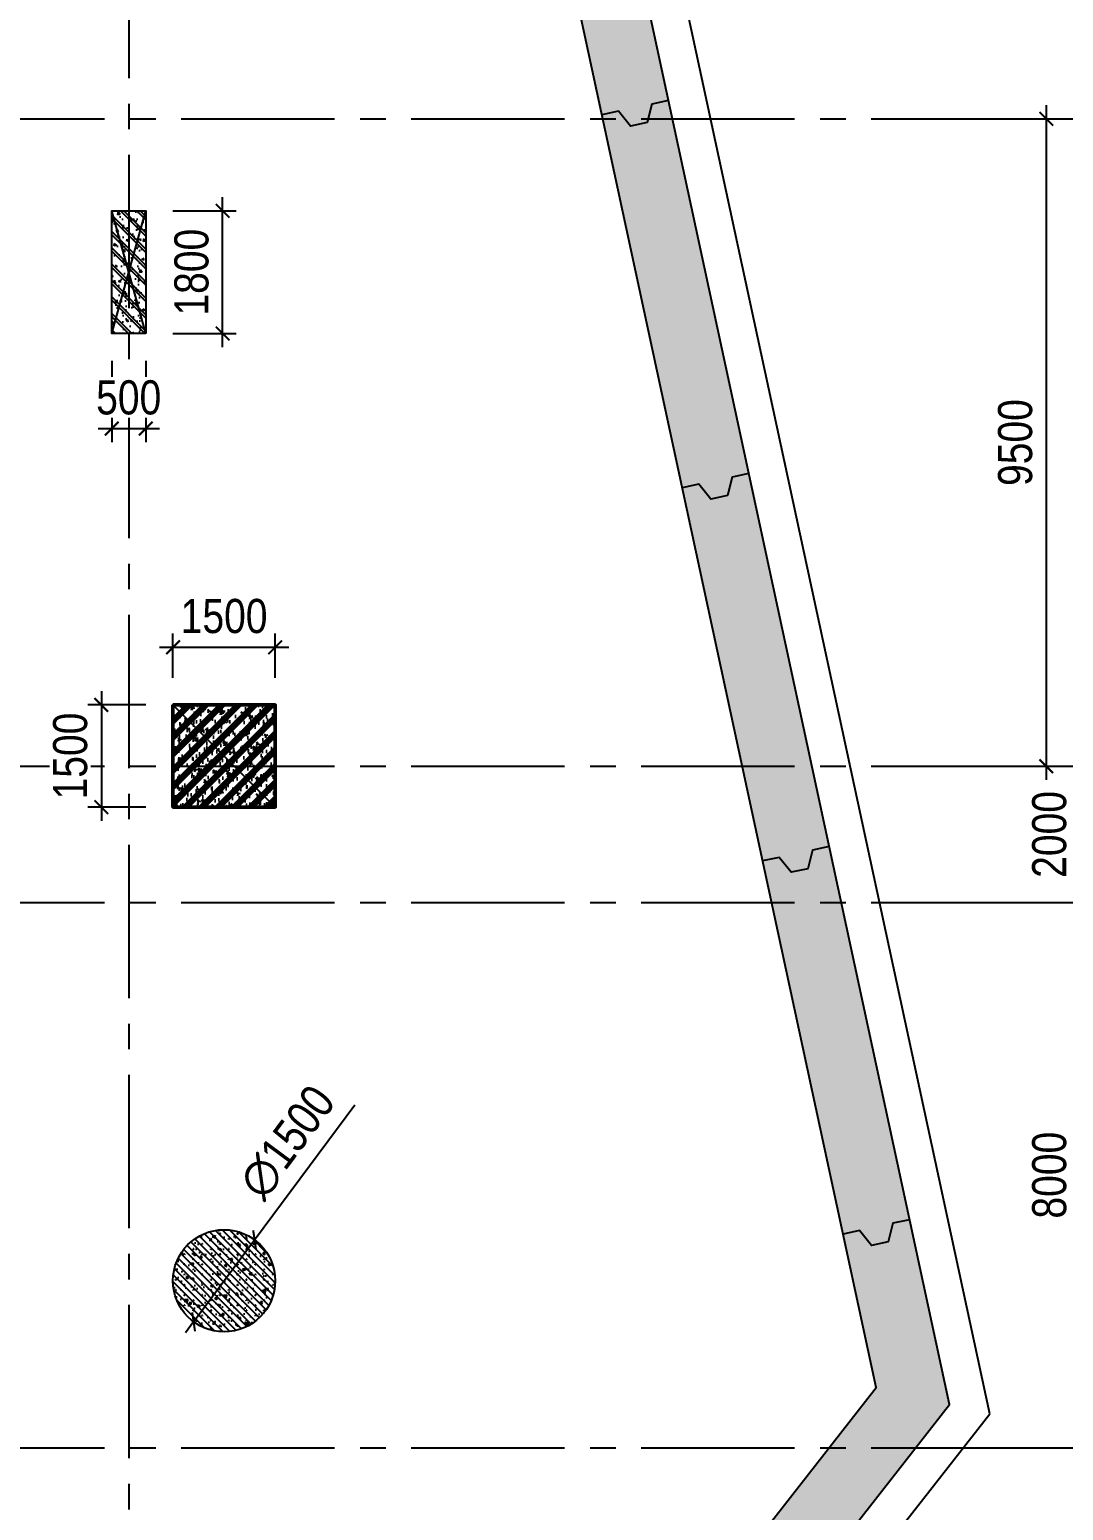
# Model space of a CAD drawing. Header units: millimetres. Extents: x -80883 to 1373228, y -532110 to 182357.
# Drawn here: x 771927 to 787098, y -501530 to -479802 of the extents above; entities that cross this region are included whole.
import ezdxf
from ezdxf.xclip import XClip

# ---------------------------------------------------------------- set-up
doc = ezdxf.new("R2010")
doc.units = ezdxf.units.MM
doc.header["$LTSCALE"] = 100
doc.header["$XCLIPFRAME"] = 0
doc.header["$PDMODE"] = 32
doc.header["$PDSIZE"] = 2.5
doc.linetypes.add('CENTER2', pattern=[1.125, 0.75, -0.125, 0.125, -0.125])
doc.linetypes.add('Xref_ST_MBDV Cot vach 30.7.2022$0$DASHDOT', pattern=[1, 0.5, -0.25, 0, -0.25])
for name, color, linetype in [('ccu11-Manh', 8, 'Continuous'), ('ccu12-Hatch', 250, 'Continuous'), ('ccu12-Truc', 13, 'CENTER2'), ('KC-Betong', 6, 'Continuous'), ('KC2-DIM', 251, 'Continuous'), ('KT-Dim', 8, 'Continuous'), ('Xref_ST_MBDV Cot vach 30.7.2022$0$Xref_ST_MBDV Cot vach 30.7.2022|Xref_ST_MBDV Cot vach 30.7.2022|Xref_ST_MBDV Cot vach 30.7.2022|Xref_ST_MBDV Cot vach 30.7.2022|A-CORE-OTLN', 2, 'Continuous'), ('Xref_ST_MBDV Cot vach 30.7.2022$0$Xref_ST_MBDV Cot vach 30.7.2022|Xref_ST_MBDV Cot vach 30.7.2022|Xref_ST_MBDV Cot vach 30.7.2022|Xref_ST_MBDV Cot vach 30.7.2022|A-WALL-PATT', 251, 'Continuous'), ('Xref_ST_MBDV Cot vach 30.7.2022$0$Xref_ST_MBDV Cot vach 30.7.2022|Xref_ST_MBDV Cot vach 30.7.2022|Xref_ST_MBDV Cot vach 30.7.2022|Xref_ST_MBDV Cot vach 30.7.2022|ccu12-Thay', 7, 'Continuous'), ('Xref_ST_MBDV Cot vach 30.7.2022$0$Xref_ST_MBDV Cot vach 30.7.2022|Xref_ST_MBDV Cot vach 30.7.2022|Xref_ST_MBDV Cot vach 30.7.2022|Xref_ST_MBDV Cot vach 30.7.2022|Site_plot line', 1, 'Xref_ST_MBDV Cot vach 30.7.2022$0$DASHDOT'), ('Xref_ST_MBDV Cot vach 30.7.2022|Xref_ST_MBDV Cot vach 30.7.2022|Xref_ST_MBDV Cot vach 30.7.2022|Xref_ST_MBDV Cot vach 30.7.2022|KC-Betong', 6, 'Continuous')]:
    doc.layers.add(name, color=color, linetype=linetype)
doc.layers.add('KT-Net cot vach', color=6, linetype='Continuous', lineweight=50)
doc.styles.add('Arial Narrow', font='ARIALN.TTF')
doc.dimstyles.new('ccu12-200', dxfattribs={"dimscale": 200, "dimtxt": 2.5, "dimasz": 1, "dimexe": 1, "dimexo": 2, "dimgap": 1, "dimtad": 1, "dimdec": 0, "dimrnd": 5, "dimdsep": 46, "dimtxsty": 'Arial Narrow', "dimblk": 'ARCHTICK', "dimcen": -1, "dimdle": 1, "dimclrd": 256, "dimclre": 256, "dimclrt": 3, "dimadec": 0, "dimazin": 2, "dimtfac": 0.1, "dimtdec": 0, "dimtmove": 0, "dimatfit": 1, "dimldrblk": 'ARCHTICK', "dimfxl": 1, "dimtvp": 0.8333333333333334, "dimtolj": 1, "dimtzin": 12, "dimarcsym": 0})

# ---------------------------------------------------------------- blocks, each defined once
blk = doc.blocks.new('Xref_ST_MBDV Cot vach 30.7.2022$0$Tuong Vay01-flat-1')
at = {"layer": 'Xref_ST_MBDV Cot vach 30.7.2022$0$Xref_ST_MBDV Cot vach 30.7.2022|Xref_ST_MBDV Cot vach 30.7.2022|Xref_ST_MBDV Cot vach 30.7.2022|Xref_ST_MBDV Cot vach 30.7.2022|A-WALL-PATT'}
h = blk.add_hatch(dxfattribs=at)
h.set_pattern_fill('ACET-2D-VATLIEU04', color=256, scale=50, pattern_type=2)
h.set_pattern_definition([(49.99999999999999, (-11139561.83942936, -1407213.44759845), (-225.902473859489, 189.5546824974008), [37.49999998626113, -412.4999998488724]), (355, (-11139561.83942936, -1407213.44759845), (32.12721218541265, 367.2157156157773), [29.99999999490911, -329.9999999440002]), (100.4514, (-11139531.95358936, -1407216.06226845), (-341.2315265778452, -62.9441868767608), [31.87009499667636, -350.57105596344]), (46.18420000000001, (-11139561.83942936, -1407113.44759845), (-319.1804974675179, 306.2520974436775), [56.24999996954708, -618.749999665018]), (96.6356, (-11139517.37105686, -1407120.34425195), (-516.9959221575409, -60.14402179722674), [47.80514400473094, -525.8565000520404]), (351.1842, (-11139561.83942936, -1407113.44759845), (84.74077420309186, 546.3954293043353), [45.00000000792112, -495.0000000871323]), (21, (-11139511.83942936, -1407138.44759845), (-105.6808218676597, 275.3079533968121), [37.49999999934682, -412.499999992815]), (326.0000000000001, (-11139511.83942936, -1407138.44759845), (206.1288045682013, 305.5985201385338), [30.00000001746614, -330.0000001921275]), (71.4514, (-11139486.96831286, -1407155.22340145), (-328.9637652803212, 110.3801005582791), [31.87009499870726, -350.5710559857798]), (37.50000000000001, (-11139561.83942936, -1407213.44759845), (-78.13452938385308, 101.8269011885859), [0, -325.9999998517854, 0, -334.9999998476936, 0, -331.2499998493985]), (7.499999999999999, (-11139561.83942936, -1407213.44759845), (-23.27934638224542, 176.8241910238285), [0, -191.0000000278261, 0, -318.5000000464012, 0, -126.2500000183929]), (327.5, (-11139673.33942936, -1407213.44759845), (71.94441751949489, 112.9301145330537), [0, -125.0000000614986, 0, -390.0000001918756, 0, -517.5000002546042]), (317.5, (-11139723.33942936, -1407213.44759845), (158.0205495897681, 172.4491691102739), [0, -162.4999999478019, 0, -258.9999999168043, 0, -367.4999998819521]), (45, (-11139561.83942936, -1407213.44759845), (-150.2601910028607, 150.2601910026278), []), (45, (-11139561.83942936, -1407152.19759845), (-150.2601910028607, 150.2601910026278), [])])
h.paths.add_polyline_path([(-82665.42454257607, -118500.0088302612), (-81837.41861176863, -121132.0343658989), (-80902.71611081436, -123728.0834242017), (-79862.87874617614, -126283.8385967175), (-78719.63840653747, -128795.0430432414), (-77474.89874527603, -131257.5152608277), (-76130.7324262727, -133667.1548922951), (-74689.37767251953, -136019.9495540815), (-73153.2345392555, -138311.981517314), (-71524.86091735773, -140539.4342316107), (-69806.96827445179, -142698.5986796832), (-68002.4171395041, -144785.8795539467), (-66114.21234000102, -146797.8012427511), (-64145.497998368, -148731.0136179249), (-62099.55229647644, -150582.2976132843), (-59979.78201714717, -152348.5705846979), (-57789.71687134914, -154026.8914431464), (-55533.00362077914, -155614.4655520306), (-53213.40000534989, -157108.6493807235), (-50834.76848621853, -158506.954906286), (-48401.06981415115, -159807.0537564463), (-45916.35643433966, -161006.7810866404), (-43384.76573854871, -162104.1391847725), (-40810.51317570359, -163097.3007977149), (-38197.88523275405, -163984.6121738681), (-35551.23229684308, -164764.5958169776), (-32874.96141154505, -165435.9529462866), (-30173.5289383363, -165997.5656592443), (-27451.44813587703, -166448.4963081502), (-24701.85157574899, -166789.3238736566), (-4396.734290909022, -168938.2567786218), (36420.01678077132, -167648.2249503911), (41836.4863632936, -160718.6374020646), (12445.38596707024, -24367.66042796941), (8472.910947457654, -9248.974452903174), (-4718.707271176856, -5521.400683149928), (-10557.45827306993, -9946.818014640827), (-34021.18647153303, -27848.24941525888), (-39776.65152562223, -32008.57135346811), (-41248.85870469548, -35293.77142358455), (-45787.31564925052, -38574.38242801698), (-49368.4870454669, -38942.00303377653), (-57644.18705056235, -44924.06981060421), (-59844.65461433306, -46601.45355761005), (-61968.93197572604, -48362.30333496258), (-64019.60134904832, -50208.3517090485), (-65993.2459566202, -52136.53199238679), (-67886.59205765836, -54143.61763671576), (-69696.47008413821, -56226.27801198442), (-71419.8706161473, -58381.05012253253), (-73053.93764149398, -60604.33085121214), (-74595.93274202198, -62892.42844269238), (-76043.29574720934, -65241.53179885377), (-77393.615911806, -67647.72832025355), (-78644.64476583898, -70107.01135663176), (-79794.29917307012, -72615.28586126259), (-80840.66479975358, -75168.37520986283), (-81781.99930225872, -77762.02815519366), (-82616.73522835784, -80391.9259061541), (-83343.48262714595, -83053.68931881292), (-83961.03136360087, -85742.88618860021), (-84468.3531336058, -88455.03863057657), (-84864.60300002433, -91185.62932156771), (-85149.1148865223, -93930.11565387133), (-85321.41487544402, -96683.60341540864), (-85381.30445068702, -99529.50948559865), (-85328.50406530127, -102200.8374458619), (-85163.21024433896, -104955.3926120612), (-84885.69993967563, -107700.5945179402), (-84496.42936686985, -110432.1923394061), (-83996.04728951491, -113145.6335586284), (-83385.3738030456, -115836.3975027683)], flags=16)
h.paths.add_polyline_path([(-83625.45879450254, -118780.6341908188), (-82785.20518665202, -121451.592054751), (-81836.67593448795, -124086.0436255364), (-80781.45706173405, -126679.6041032514), (-79621.30565389246, -129227.9548506811), (-78358.15352366865, -131726.8525110248), (-76994.10399421491, -134172.1360737709), (-75531.42839684151, -136559.7338032422), (-73972.56228888594, -138885.6700187323), (-72320.10139823705, -141146.0717144171), (-70576.79730102606, -143337.1750085717), (-68745.55283991061, -145455.3314108832), (-66829.41729043424, -147497.0138977058), (-64831.58128353581, -149458.8227850739), (-62755.37149274349, -151337.4913895966), (-60604.24509477988, -153129.8914679771), (-58381.7840128839, -154833.0384259534), (-56091.68895242736, -156444.0962880657), (-53737.77323871478, -157960.3824199464), (-51323.95646727085, -159379.3719952791), (-48854.25797718205, -160698.7021999834), (-46332.79015832208, -161916.1761666269), (-43763.75160367042, -163029.7666325136), (-41151.42011806555, -164037.6193153583), (-38500.14559506811, -164938.0560009221), (-35814.34277378954, -165729.5773374715), (-33098.48388773762, -166410.8653324069), (-30357.09121792205, -166980.7855469028), (-27594.72956264392, -167438.3889849058), (-24815.98988816142, -167782.8289991841), (-4433.735052675009, -169939.9255319908), (36919.56229590811, -168632.9359166666), (42912.68845487945, -160965.5998827359), (13418.22973546013, -24135.12373521132), (9294.838300889242, -8442.070929647249), (-4925.935208282433, -4423.687328800617), (-11162.76267831214, -9150.82235655561), (-34617.47974592447, -27045.37879939191), (-40579.63196872547, -31355.10398377781), (-42051.83914779872, -34640.30405389448), (-46155.98199344426, -37606.97231750819), (-49737.15338966064, -37974.59292326774), (-58240.31235744618, -44121.0777798905), (-60467.11885703541, -45818.53930653841), (-62622.81900685839, -47605.43596977205), (-64703.8232677374, -49478.79233927629), (-66706.66158131324, -51435.49383058609), (-68628.013630962, -53472.26783320424), (-70464.66541309468, -55585.73726807744), (-72213.55809716694, -57772.38228180911), (-73871.79587351345, -60028.54927773564), (-75436.60120790266, -62350.49395546387), (-76905.37393212318, -64734.34577669739), (-78275.66833624989, -67176.13529814105), (-79545.20269040763, -69671.7966022063), (-80711.86304414831, -72217.17406733404), (-81773.70674647763, -74808.02928769216), (-82728.96568063274, -77440.04813065287), (-83576.04920824617, -80108.84792049509), (-84313.5468179807, -82809.98473610263), (-84940.23047422245, -85538.9608107484), (-85455.05666192248, -88291.23202148662), (-85857.16812421381, -91062.21545574092), (-86145.88844638877, -93847.29761108034), (-86320.75738810934, -96641.83923533), (-86381.51240370423, -99528.87035845965), (-86327.91179009154, -102240.684236032), (-86160.19218073785, -105035.6641918905), (-85878.57688103244, -107821.473743778), (-85483.548480995, -110593.4755141111), (-84975.76463904232, -113347.0545681345), (-84356.0573821161, -116077.6233250971)])
at = {"layer": 'Xref_ST_MBDV Cot vach 30.7.2022$0$Xref_ST_MBDV Cot vach 30.7.2022|Xref_ST_MBDV Cot vach 30.7.2022|Xref_ST_MBDV Cot vach 30.7.2022|Xref_ST_MBDV Cot vach 30.7.2022|A-CORE-OTLN', "color": 6}
for points in [[(-4433.735052675009, -169939.9255319908), (36919.56229590811, -168632.9359166666), (42912.68845487945, -160965.5998827359), (13418.22973546013, -24135.12373521132)], [(-4396.734290909022, -168938.2567786218), (36420.01678077132, -167648.2249503911), (41836.4863632936, -160718.6374020646), (12445.38596707024, -24367.66042796941)]]:
    blk.add_lwpolyline(points, dxfattribs=at)
at = {"layer": 'Xref_ST_MBDV Cot vach 30.7.2022$0$Xref_ST_MBDV Cot vach 30.7.2022|Xref_ST_MBDV Cot vach 30.7.2022|Xref_ST_MBDV Cot vach 30.7.2022|Xref_ST_MBDV Cot vach 30.7.2022|ccu12-Thay', "ltscale": 10}
for points in [[(38788.31718192622, -141831.8469816926), (38544.09375184216, -141884.4905014685), (38474.53256929852, -142155.3978321343), (38229.98223174736, -142208.1118183671), (38054.99307673983, -141989.9184739324), (37810.76964665763, -142042.5619937065)], [(39968.32124920376, -147306.1131792036), (39724.09781911969, -147358.7566989795), (39654.53663657606, -147629.6640296453), (39409.98629902489, -147682.3780158781), (39234.99714401737, -147464.1846714434), (38990.77371393517, -147516.8281912175)], [(41148.32531648129, -152780.3793767144), (40904.10188639723, -152833.0228964903), (40834.54070385359, -153103.930227156), (40589.99036630243, -153156.6442133889), (40415.0012112949, -152938.4508689542), (40170.7777812127, -152991.0943887283)], [(42328.32938375883, -158254.6455742251), (42084.10595367476, -158307.2890940011), (42014.54477113113, -158578.1964246668), (41769.99443357997, -158630.9104108997), (41595.00527857244, -158412.7170664649), (41350.78184849024, -158465.360586239)]]:
    blk.add_lwpolyline(points, dxfattribs=at)
at = {"layer": 'Xref_ST_MBDV Cot vach 30.7.2022$0$Xref_ST_MBDV Cot vach 30.7.2022|Xref_ST_MBDV Cot vach 30.7.2022|Xref_ST_MBDV Cot vach 30.7.2022|Xref_ST_MBDV Cot vach 30.7.2022|Site_plot line', "ltscale": 5000}
for p, q in [((43504.5996052511, -161101.4292471041), (13953.29380807281, -24007.22855418688)), ((37194.31232923269, -169174.5269481181), (43504.5996052511, -161101.4292471041))]:
    blk.add_line(p, q, dxfattribs=at)
blk = doc.blocks.new('_ARCHTICK')
at = {"color": 0, "linetype": 'ByBlock', "const_width": 0.15}
blk.add_lwpolyline([(-0.5, -0.5), (0.5, 0.5)], dxfattribs=at)
blk = doc.blocks.new('*D1095')
at = {"layer": 'Defpoints', "color": 0, "transparency": 16777216}
for p in [(420808.1932698449, -72696.27179369514), (420808.1932698449, -92196.27179369555), (424766.3851447776, -92196.27179369555)]:
    blk.add_point(p, dxfattribs=at)
at = {"layer": 'KT-Dim', "lineweight": -2, "transparency": 16777216}
for p, q in [((424766.3851447776, -72496.27179369514), (424766.3851447776, -92396.27179369555)), ((421208.1932698449, -72696.27179369514), (424966.3851447776, -72696.27179369514)), ((421208.1932698449, -92196.27179369555), (424966.3851447776, -92196.27179369555))]:
    blk.add_line(p, q, dxfattribs=at)
at = {"layer": 'KT-Dim', "lineweight": -2, "transparency": 16777216, "xscale": 200, "yscale": 200, "zscale": 200}
for p, rotation in [((424766.3851447776, -72696.27179369514), 90), ((424766.3851447776, -92196.27179369555), 270)]:
    blk.add_blockref('_ARCHTICK', p, dxfattribs=dict(at, rotation=rotation))
at = {"layer": 'KT-Dim', "color": 3, "transparency": 16777216, "insert": (424311.0986509167, -82446.27179369544), "char_height": 500, "attachment_point": 5, "rotation": 90, "style": 'Arial Narrow'}
blk.add_mtext('\\A1;19500', dxfattribs=at)
blk = doc.blocks.new('*D1096')
at = {"layer": 'Defpoints', "color": 0, "transparency": 16777216}
for p in [(420808.1932698449, -84196.27186136894), (420808.1932698449, -92196.27179369555), (423166.3851447776, -92196.27179369555)]:
    blk.add_point(p, dxfattribs=at)
at = {"layer": 'KT-Dim', "lineweight": -2, "transparency": 16777216}
for p, q in [((423166.3851447776, -83996.27186136894), (423166.3851447776, -92396.27179369555)), ((421208.1932698449, -84196.27186136894), (423366.3851447776, -84196.27186136894)), ((421208.1932698449, -92196.27179369555), (423366.3851447776, -92196.27179369555))]:
    blk.add_line(p, q, dxfattribs=at)
at = {"layer": 'KT-Dim', "lineweight": -2, "transparency": 16777216, "xscale": 200, "yscale": 200, "zscale": 200}
for p, rotation in [((423166.3851447776, -84196.27186136894), 90), ((423166.3851447776, -92196.27179369555), 270)]:
    blk.add_blockref('_ARCHTICK', p, dxfattribs=dict(at, rotation=rotation))
at = {"layer": 'KT-Dim', "color": 3, "transparency": 16777216, "insert": (422711.0986509167, -88196.27182753234), "char_height": 500, "attachment_point": 5, "rotation": 90, "style": 'Arial Narrow'}
blk.add_mtext('\\A1;8000', dxfattribs=at)
blk = doc.blocks.new('*D1055')
at = {"layer": 'Defpoints', "color": 0, "transparency": 16777216}
for p in [(420308.068988459, -82196.27186136981), (423166.3851447753, -82196.27186136981), (420808.1932698449, -84196.27186136894)]:
    blk.add_point(p, dxfattribs=at)
at = {"layer": 'KT-Dim', "lineweight": -2, "transparency": 16777216}
for p, q in [((423166.3851447753, -84396.27186136894), (423166.3851447753, -81996.27186136981)), ((420708.068988459, -82196.27186136981), (423366.3851447753, -82196.27186136981)), ((421208.1932698449, -84196.27186136894), (423366.3851447753, -84196.27186136894))]:
    blk.add_line(p, q, dxfattribs=at)
at = {"layer": 'KT-Dim', "lineweight": -2, "transparency": 16777216, "xscale": 200, "yscale": 200, "zscale": 200}
for p, rotation in [((423166.3851447753, -82196.27186136981), 90), ((423166.3851447753, -84196.27186136894), 270)]:
    blk.add_blockref('_ARCHTICK', p, dxfattribs=dict(at, rotation=rotation))
at = {"layer": 'KT-Dim', "color": 3, "transparency": 16777216, "insert": (422711.0986509143, -83196.27186136947), "char_height": 500, "attachment_point": 5, "rotation": 90, "style": 'Arial Narrow'}
blk.add_mtext('\\A1;2000', dxfattribs=at)
blk = doc.blocks.new('*D1056')
at = {"layer": 'Defpoints', "color": 0, "transparency": 16777216}
for p in [(420308.068988459, -72696.27186137022), (422666.2608493464, -72696.27186137022), (420308.068988459, -82196.27186136987)]:
    blk.add_point(p, dxfattribs=at)
at = {"layer": 'KT-Dim', "lineweight": -2, "transparency": 16777216}
for p, q in [((422666.2608493464, -82396.27186136987), (422666.2608493464, -72496.27186137022)), ((420708.068988459, -72696.27186137022), (422866.2608493464, -72696.27186137022)), ((420708.068988459, -82196.27186136987), (422866.2608493464, -82196.27186136987))]:
    blk.add_line(p, q, dxfattribs=at)
at = {"layer": 'KT-Dim', "lineweight": -2, "transparency": 16777216, "xscale": 200, "yscale": 200, "zscale": 200}
for p, rotation in [((422666.2608493464, -72696.27186137022), 90), ((422666.2608493464, -82196.27186136987), 270)]:
    blk.add_blockref('_ARCHTICK', p, dxfattribs=dict(at, rotation=rotation))
at = {"layer": 'KT-Dim', "color": 3, "transparency": 16777216, "insert": (422210.9743554855, -77446.27186137014), "char_height": 500, "attachment_point": 5, "rotation": 90, "style": 'Arial Narrow'}
blk.add_mtext('\\A1;9500', dxfattribs=at)
blk = doc.blocks.new('*U149')
h = blk.add_hatch()
h.set_pattern_fill('VATLIEU04', color=250, scale=40, style=0, pattern_type=2)
h.set_pattern_definition([(49.99999999999999, (-449.9999999999825, 1849.999999999997), (286.9040730403014, -25.10085399303804), [30, -330]), (355, (-449.9999999999825, 1849.999999999997), (-55.50053344520001, 300.8768534800047), [24, -264]), (100.4514, (-426.0913279999825, 1847.908263999997), (231.4037526856086, 275.7758168243814), [25.496076, -280.4568448]), (46.18420000000001, (-449.9999999999825, 1929.999999999997), (426.8964194502578, -66.20760573160723), [45, -495]), (96.6356, (-414.4253019999824, 1924.482677199996), (373.8650822194813, 389.6471483601767), [38.2441152, -420.6852]), (351.1842, (-449.9999999999825, 1929.999999999997), (373.8647780534509, 389.6474403701299), [36, -396]), (21, (-409.9999999999825, 1909.999999999997), (238.7628208473847, -161.0475562661355), [30, -330]), (326.0000000000001, (-409.9999999999825, 1909.999999999997), (97.32613276863269, 290.0600180187412), [24, -264]), (71.4514, (-390.1031067999825, 1896.579357599996), (336.089051432596, 129.012198683981), [25.496076, -280.4568448]), (37.50000000000001, (-449.9999999999825, 1849.999999999997), (4.863942126916267, 133.1575415325246), [0, -260.8, 0, -268, 0, -265]), (7.499999999999999, (-449.9999999999825, 1849.999999999997), (105.2278149768594, 157.7646847529441), [0, -152.8, 0, -254.8, 0, -101]), (327.5, (-539.1999999999825, 1849.999999999997), (213.5289744689636, -9.021948693751902), [0, -100, 0, -312, 0, -414]), (317.5, (-579.1999999999825, 1849.999999999997), (233.2744677369545, 40.04199293292709), [0, -130, 0, -207.2, 0, -294]), (45, (-449.9999999999825, 1849.999999999997), (-120.2081528017131, 120.2081528017131), []), (45, (-449.9999999999825, 1898.999999999997), (-120.2081528017131, 120.2081528017131), [])])
h.paths.add_polyline_path([(-475, -474.9999999999998), (25, -475.0000000000047), (25.00000000001745, 1324.999999999997), (-474.9999999999825, 1325.000000000002)])
at = {"color": 6, "ltscale": 0.25}
blk.add_lwpolyline([(-475, -474.9999999999998), (25, -475.0000000000047), (25.00000000001745, 1324.999999999997), (-474.9999999999825, 1325.000000000002)], close=True, dxfattribs=at)
at = {"layer": 'Defpoints', "linetype": 'ByBlock', "ltscale": 30}
for p, q in [((25, -475.0000000000047), (-474.9999999999825, 1325.000000000002)), ((-475, -474.9999999999998), (25.00000000001745, 1324.999999999997))]:
    blk.add_line(p, q, dxfattribs=at)
blk = doc.blocks.new('*U151')
h = blk.add_hatch()
h.set_pattern_fill('VATLIEU04', color=250, scale=40, style=0, pattern_type=2)
h.set_pattern_definition([(49.99999999999999, (550, -550), (286.9040730403014, -25.10085399303804), [30, -330]), (355, (550, -550), (-55.50053344520001, 300.8768534800047), [24, -264]), (100.4514, (573.908672, -552.091736), (231.4037526856086, 275.7758168243814), [25.496076, -280.4568448]), (46.18420000000001, (550, -470), (426.8964194502578, -66.20760573160723), [45, -495]), (96.6356, (585.574698, -475.5173228), (373.8650822194813, 389.6471483601767), [38.2441152, -420.6852]), (351.1842, (550, -470), (373.8647780534509, 389.6474403701299), [36, -396]), (21, (590, -490), (238.7628208473847, -161.0475562661355), [30, -330]), (326.0000000000001, (590, -490), (97.32613276863269, 290.0600180187412), [24, -264]), (71.4514, (609.8968932, -503.4206424), (336.089051432596, 129.012198683981), [25.496076, -280.4568448]), (37.50000000000001, (550, -550), (4.863942126916267, 133.1575415325246), [0, -260.8, 0, -268, 0, -265]), (7.499999999999999, (550, -550), (105.2278149768594, 157.7646847529441), [0, -152.8, 0, -254.8, 0, -101]), (327.5, (460.8, -550), (213.5289744689636, -9.021948693751902), [0, -100, 0, -312, 0, -414]), (317.5, (420.8, -550), (233.2744677369545, 40.04199293292709), [0, -130, 0, -207.2, 0, -294]), (45, (550, -550), (-120.2081528017131, 120.2081528017131), []), (45, (550, -501), (-120.2081528017131, 120.2081528017131), [])])
h.paths.add_polyline_path([(-475, 475), (1025, 475), (1025, -1025), (-475, -1025)])
at = {"color": 6, "ltscale": 0.25}
blk.add_lwpolyline([(-475, 475), (1025, 475), (1025, -1025), (-475, -1025)], close=True, dxfattribs=at)
at = {"layer": 'Defpoints', "linetype": 'ByBlock', "ltscale": 30}
for p, q in [((1025, 475), (-475, -1025)), ((-475, 475), (1025, -1025))]:
    blk.add_line(p, q, dxfattribs=at)
blk = doc.blocks.new('MBDV-B1-T1-PN')
at = {"layer": 'ccu12-Hatch', "ltscale": 0.5}
h = blk.add_hatch(dxfattribs=at)
h.set_pattern_fill('BETONG', color=256, scale=50, angle=90, pattern_type=2)
h.set_pattern_definition([(90, (-625896.838224031, 300674.5951627561), (-259.8076212, 1.59086285848334e-14), [6.25, -143.75]), (90, (-625907.663541581, 300674.5951627561), (-259.8076212, 1.59086285848334e-14), [6.25, -143.75]), (210, (-625896.838224031, 300674.5951627561), (129.9038105999999, -225.0000000560045), [6.25, -143.75]), (210, (-625902.250882831, 300683.9701627561), (129.9038105999999, -225.0000000560045), [6.25, -143.75]), (90, (-626026.7420346311, 300749.5951627561), (-259.8076212, 1.59086285848334e-14), [6.25, -143.75]), (90, (-626037.5673521811, 300749.5951627561), (-259.8076212, 1.59086285848334e-14), [6.25, -143.75]), (210, (-626026.7420346311, 300749.5951627561), (129.9038105999999, -225.0000000560045), [6.25, -143.75]), (210, (-626032.154693431, 300758.9701627561), (129.9038105999999, -225.0000000560045), [6.25, -143.75]), (150, (-625896.838224031, 300680.8451627561), (-129.9038106, -225.0000000560045), [6.25, -143.75]), (150, (-625902.250882831, 300671.4701627561), (-129.9038106, -225.0000000560045), [6.25, -143.75]), (150, (-625766.934413431, 300755.8451627561), (-129.9038106, -225.0000000560045), [6.25, -143.75]), (150, (-625772.347072231, 300746.4701627561), (-129.9038106, -225.0000000560045), [6.25, -143.75]), (135, (-625896.838224031, 300674.5951627561), (-53.03300858899107, -53.03300858899107), []), (140, (-625896.838224031, 300674.5951627561), (31.37606749129758, 358.6300913003767), [37.5, -412.5]), (85.00000000000001, (-625896.838224031, 300674.5951627561), (-376.0960668500059, -69.37566680649998), [30, -330]), (190.4514, (-625894.223554031, 300704.4810027561), (-344.7197710304768, 289.2546908570108), [31.870095, -350.571056]), (136.1842, (-625996.838224031, 300674.5951627561), (82.75950716450907, 533.6205243128222), [56.24999999999995, -618.7499999999992]), (186.6356, (-625989.941570531, 300719.0635352561), (-487.0589354502208, 467.3313527743517), [47.805144, -525.8565]), (81.18420000000005, (-625996.838224031, 300674.5951627561), (-487.0593004626622, 467.3309725668137), [45, -495]), (111, (-625971.838224031, 300724.5951627561), (201.3094453326694, 298.4535260592309), [37.5, -412.5]), (56.00000000000004, (-625971.838224031, 300724.5951627561), (-362.5750225234265, 121.6576659607909), [30, -330]), (161.4514, (-625955.0624210311, 300749.4662792561), (-161.2652483549762, 420.111314290745), [31.87009499999998, -350.5710559999996]), (127.5, (-625896.838224031, 300674.5951627561), (-166.4469269156558, 6.079927658645344), [0, -326, 0, -335, 0, -331.25]), (97.49999999999993, (-625896.838224031, 300674.5951627561), (-197.2058559411801, 131.5347687210743), [0, -191, 0, -318.5, 0, -126.25]), (57.49999999999999, (-625896.838224031, 300563.0951627561), (11.27743586718989, 266.9112180862045), [0, -124.9999999999999, 0, -389.9999999999996, 0, -517.4999999999992]), (47.5, (-625896.838224031, 300513.0951627561), (-50.05249116615884, 291.5930846711931), [0, -162.5, 0, -259, 0, -367.5])])
edge = h.paths.add_edge_path()
edge.add_arc((101636.8034040495, -32126.61572086334), 750, 0, 360)
at = {"layer": 'KC-Betong', "ltscale": 0.5}
blk.add_circle((101636.8034040495, -32126.61572086334, -4.45853799861673e-05), 750, dxfattribs=at)
at = {"layer": 'KT-Net cot vach'}
blk.add_blockref('*U151', (101361.8044801299, -24151.61616647651), dxfattribs=at)
at = {"layer": 'Xref_ST_MBDV Cot vach 30.7.2022|Xref_ST_MBDV Cot vach 30.7.2022|Xref_ST_MBDV Cot vach 30.7.2022|Xref_ST_MBDV Cot vach 30.7.2022|KC-Betong', "linetype": 'ByBlock', "xscale": -1}
blk.add_blockref('*U149', (100011.8044801299, -17751.61616640782, -7.594824095580321e-05), dxfattribs=at)
blk = doc.blocks.new('*D879')
at = {"layer": 'Defpoints', "color": 0, "ltscale": 0.5, "transparency": 16777216}
for p in [(774031.4104534888, -489711.3553933869), (772980.1404685143, -491211.3553933869), (774031.4104534888, -491211.3553933869)]:
    blk.add_point(p, dxfattribs=at)
at = {"layer": 'KC2-DIM', "lineweight": -2, "ltscale": 0.5, "transparency": 16777216}
for p, q in [((772980.1404685143, -489511.3553933869), (772980.1404685143, -491411.3553933869)), ((773631.4104534888, -489711.3553933869), (772780.1404685143, -489711.3553933869)), ((773631.4104534888, -491211.3553933869), (772780.1404685143, -491211.3553933869))]:
    blk.add_line(p, q, dxfattribs=at)
at = {"layer": 'KC2-DIM', "lineweight": -2, "ltscale": 0.5, "transparency": 16777216, "xscale": 200, "yscale": 200, "zscale": 200}
for p, rotation in [((772980.1404685143, -489711.3553933869), 90), ((772980.1404685143, -491211.3553933869), 270)]:
    blk.add_blockref('_ARCHTICK', p, dxfattribs=dict(at, rotation=rotation))
at = {"layer": 'KC2-DIM', "color": 3, "ltscale": 0.5, "transparency": 16777216, "insert": (772524.8539746532, -490461.355393387), "char_height": 500, "attachment_point": 5, "rotation": 90, "style": 'Arial Narrow', "bg_fill": 3, "box_fill_scale": 1.1, "bg_fill_color": 256, "bg_fill_true_color": 13158600, "bg_fill_transparency": 0}
blk.add_mtext('\\A1;1500', dxfattribs=at)
blk = doc.blocks.new('*D880')
at = {"layer": 'Defpoints', "color": 0, "ltscale": 0.5, "transparency": 16777216}
for p in [(775531.4104534886, -488865.2410623256), (774031.4104534886, -489711.3553933866), (775531.4104534886, -489711.3553933866)]:
    blk.add_point(p, dxfattribs=at)
at = {"layer": 'KC2-DIM', "lineweight": -2, "ltscale": 0.5, "transparency": 16777216}
for p, q in [((773831.4104534886, -488865.2410623256), (775731.4104534886, -488865.2410623256)), ((774031.4104534886, -489311.3553933866), (774031.4104534886, -488665.2410623256)), ((775531.4104534886, -489311.3553933866), (775531.4104534886, -488665.2410623256))]:
    blk.add_line(p, q, dxfattribs=at)
at = {"layer": 'KC2-DIM', "lineweight": -2, "ltscale": 0.5, "transparency": 16777216, "xscale": 200, "yscale": 200, "zscale": 200, "rotation": 180}
blk.add_blockref('_ARCHTICK', (774031.4104534886, -488865.2410623256), dxfattribs=at)
at = {"layer": 'KC2-DIM', "lineweight": -2, "ltscale": 0.5, "transparency": 16777216, "xscale": 200, "yscale": 200, "zscale": 200}
blk.add_blockref('_ARCHTICK', (775531.4104534886, -488865.2410623256), dxfattribs=at)
at = {"layer": 'KC2-DIM', "color": 3, "ltscale": 0.5, "transparency": 16777216, "insert": (774781.4104534886, -488409.9545684648), "char_height": 500, "attachment_point": 5, "style": 'Arial Narrow', "bg_fill": 3, "box_fill_scale": 1.1, "bg_fill_color": 256, "bg_fill_true_color": 13158600, "bg_fill_transparency": 0}
blk.add_mtext('\\A1;1500', dxfattribs=at)
blk = doc.blocks.new('*D888')
at = {"layer": 'Defpoints', "color": 0, "ltscale": 0.5, "transparency": 16777216}
for p in [(775228.8712422767, -497559.4593537115), (774333.9496647001, -498763.2514329293)]:
    blk.add_point(p, dxfattribs=at)
at = {"layer": 'KC2-DIM', "lineweight": -2, "ltscale": 0.5, "transparency": 16777216}
for p, q in [((775228.8712422767, -497559.4593537115), (776700.7913704165, -495579.5252054099)), ((774333.9496647001, -498763.2514329293), (775228.8712422767, -497559.4593537115)), ((774333.9496647001, -498763.2514329293), (774214.6267876899, -498923.7570434917))]:
    blk.add_line(p, q, dxfattribs=at)
at = {"layer": 'KC2-DIM', "lineweight": -2, "ltscale": 0.5, "transparency": 16777216, "xscale": 200, "yscale": 200, "zscale": 200}
for p, rotation in [((775228.8712422767, -497559.4593537115), 233.3721962865317), ((774333.9496647001, -498763.2514329293), 53.37219628653168)]:
    blk.add_blockref('_ARCHTICK', p, dxfattribs=dict(at, rotation=rotation))
at = {"layer": 'KC2-DIM', "color": 3, "ltscale": 0.5, "transparency": 16777216, "insert": (775707.5517454769, -496129.0133632713), "char_height": 500, "attachment_point": 5, "rotation": 53.37219628653169, "style": 'Arial Narrow', "bg_fill": 3, "box_fill_scale": 1.1, "bg_fill_color": 256, "bg_fill_true_color": 13158600, "bg_fill_transparency": 0}
blk.add_mtext('\\A1;∅1500', dxfattribs=at)
blk = doc.blocks.new('*D913')
at = {"layer": 'Defpoints', "color": 0, "ltscale": 0.5, "transparency": 16777216}
for p in [(773131.4104534886, -484261.3553933179, -7.594824095580321e-05), (773631.4104534886, -484261.3553933179, -7.594824095580321e-05), (773631.4104534886, -485656.9805651496)]:
    blk.add_point(p, dxfattribs=at)
at = {"layer": 'KC2-DIM', "lineweight": -2, "ltscale": 0.5, "transparency": 16777216}
for p, q in [((773131.4104534886, -484661.3553933179), (773131.4104534886, -485856.9805651496)), ((773631.4104534886, -484661.3553933179), (773631.4104534886, -485856.9805651496)), ((772931.4104534886, -485656.9805651496), (773831.4104534886, -485656.9805651496))]:
    blk.add_line(p, q, dxfattribs=at)
at = {"layer": 'KC2-DIM', "lineweight": -2, "ltscale": 0.5, "transparency": 16777216, "xscale": 200, "yscale": 200, "zscale": 200, "rotation": 180}
blk.add_blockref('_ARCHTICK', (773131.4104534886, -485656.9805651496), dxfattribs=at)
at = {"layer": 'KC2-DIM', "lineweight": -2, "ltscale": 0.5, "transparency": 16777216, "xscale": 200, "yscale": 200, "zscale": 200}
blk.add_blockref('_ARCHTICK', (773631.4104534886, -485656.9805651496), dxfattribs=at)
at = {"layer": 'KC2-DIM', "color": 3, "ltscale": 0.5, "transparency": 16777216, "insert": (773381.4104534886, -485201.6940712887), "char_height": 500, "attachment_point": 5, "style": 'Arial Narrow', "bg_fill": 3, "box_fill_scale": 1.1, "bg_fill_color": 256, "bg_fill_true_color": 13158600, "bg_fill_transparency": 0}
blk.add_mtext('\\A1;500', dxfattribs=at)
blk = doc.blocks.new('*D914')
at = {"layer": 'Defpoints', "color": 0, "ltscale": 0.5, "transparency": 16777216}
for p in [(773631.4104534888, -482461.3553933182, -7.594824095580321e-05), (774760.0238381953, -482461.3553933182), (773631.4104534888, -484261.3553933182, -7.594824095580321e-05)]:
    blk.add_point(p, dxfattribs=at)
at = {"layer": 'KC2-DIM', "lineweight": -2, "ltscale": 0.5, "transparency": 16777216}
for p, q in [((774760.0238381953, -484461.3553933182), (774760.0238381953, -482261.3553933182)), ((774031.4104534888, -482461.3553933182), (774960.0238381953, -482461.3553933182)), ((774031.4104534888, -484261.3553933182), (774960.0238381953, -484261.3553933182))]:
    blk.add_line(p, q, dxfattribs=at)
at = {"layer": 'KC2-DIM', "lineweight": -2, "ltscale": 0.5, "transparency": 16777216, "xscale": 200, "yscale": 200, "zscale": 200}
for p, rotation in [((774760.0238381953, -482461.3553933182), 90), ((774760.0238381953, -484261.3553933182), 270)]:
    blk.add_blockref('_ARCHTICK', p, dxfattribs=dict(at, rotation=rotation))
at = {"layer": 'KC2-DIM', "color": 3, "ltscale": 0.5, "transparency": 16777216, "insert": (774304.7373443341, -483361.3553933183), "char_height": 500, "attachment_point": 5, "rotation": 90, "style": 'Arial Narrow', "bg_fill": 3, "box_fill_scale": 1.1, "bg_fill_color": 256, "bg_fill_true_color": 13158600, "bg_fill_transparency": 0}
blk.add_mtext('\\A1;1800', dxfattribs=at)
blk = doc.blocks.new('Grid-ST-flat-3')
at = {"layer": 'ccu12-Truc', "ltscale": 30}
for p, q in [((409199.3874795341, -66474.78057617624), (409199.3874795341, -104409.5824195731)), ((366096.2468389631, -72696.27186137123), (425824.0468604062, -72696.27186137007)), ((366096.2468389794, -82196.27186137065), (425824.0468603973, -82196.27186136972)), ((366096.2468389806, -84196.27186137141), (425824.046860399, -84196.27186136867)), ((366096.2468389729, -92196.27186136931), (425824.0468604038, -92196.27186137077))]:
    blk.add_line(p, q, dxfattribs=at)
at = {"layer": 'KT-Dim'}
dim = blk.add_linear_dim(base=(422666.2608493465, -72696.27186137019), p1=(420308.0689884588, -82196.27186136981), p2=(420308.0689884588, -72696.27186137016), angle=90, dimstyle='ccu12-200', dxfattribs=at)
dim.commit()
dim.dimension.update_dxf_attribs({"geometry": '*D1056', "text_midpoint": (422210.9743554855, -77446.27186137011), "insert": (5.820766091346741e-11, 2.91038304567337e-11)})
for base, p1, p2, picture, middle in [((424766.3851447776, -92196.27179369555), (420808.1932698446, -72696.27179369511), (420808.1932698446, -92196.27179369552), '*D1095', (424311.0986509167, -82446.27179369544)), ((423166.3851447753, -82196.27186136981), (420808.1932698446, -84196.2718613689), (420308.0689884587, -82196.27186136978), '*D1055', (422711.0986509143, -83196.27186136947)), ((423166.3851447776, -92196.27179369555), (420808.1932698446, -84196.2718613689), (420808.1932698446, -92196.27179369552), '*D1096', (422711.0986509167, -88196.27182753234))]:
    dim = blk.add_linear_dim(base=base, p1=p1, p2=p2, angle=90, dimstyle='ccu12-200', dxfattribs=at)
    dim.commit()
    dim.dimension.update_dxf_attribs({"geometry": picture, "text_midpoint": middle})

msp = doc.modelspace()

# ---------------------------------------------------------------- block references
ref = msp.add_blockref('Xref_ST_MBDV Cot vach 30.7.2022$0$Tuong Vay01-flat-1', (742513.5964638155, -339010.0912266203))
XClip(ref).set_block_clipping_path([(-91541.67363452361, -190955.66829734467), (52438.32550173579, -76158.0499385341)])
msp.add_blockref('Grid-ST-flat-3', (364182.0231381474, -408415.0839774971))
at = {"layer": 'ccu11-Manh'}
msp.add_blockref('MBDV-B1-T1-PN', (673144.6059733587, -466034.7392269101), dxfattribs=at)

# ---------------------------------------------------------------- next in the draw order: dimensions: what is measured, and where the dimension line sits
at = {"layer": 'KC2-DIM', "ltscale": 0.5}
dim = msp.add_linear_dim(base=(773631.4104534886, -485656.9805651496), p1=(773131.4104534886, -484261.3553933179, -7.594824095580321e-05), p2=(773631.4104534886, -484261.3553933179, -7.594824095580321e-05), dimstyle='ccu12-200', override={"dimfxl": 150, "dimtfill": 1}, dxfattribs=at)
dim.commit()
dim.dimension.update_dxf_attribs({"geometry": '*D913', "text_midpoint": (773381.4104534886, -485656.9805651496), "dimtype": 160})
dim = msp.add_linear_dim(base=(772980.1404685143, -491211.3553933869), p1=(774031.4104534886, -489711.3553933866), p2=(774031.4104534886, -491211.3553933866), angle=90, dimstyle='ccu12-200', override={"dimfxl": 150, "dimtfill": 1}, dxfattribs=at)
dim.commit()
dim.dimension.update_dxf_attribs({"geometry": '*D879', "text_midpoint": (772980.1404685141, -490461.355393387), "dimtype": 160})
dim = msp.add_diameter_dim_2p(p1=(774333.9496647001, -498763.2514329293), p2=(775228.8712422767, -497559.4593537115), dimstyle='ccu12-200', override={"dimfxl": 150, "dimtfill": 1}, dxfattribs=at)
dim.commit()
dim.dimension.update_dxf_attribs({"geometry": '*D888', "text_midpoint": (775707.5517454769, -496129.0133632713)})

# ---------------------------------------------------------------- next in the draw order: dimensions: what is measured, and where the dimension line sits
dim = msp.add_linear_dim(base=(774760.0238381953, -482461.3553933182), p1=(773631.4104534886, -484261.3553933179, -7.594824095580321e-05), p2=(773631.4104534886, -482461.3553933179, -7.594824095580321e-05), angle=90, dimstyle='ccu12-200', override={"dimfxl": 150, "dimtfill": 1}, dxfattribs=at)
dim.commit()
dim.dimension.update_dxf_attribs({"geometry": '*D914', "text_midpoint": (774304.7373443341, -483361.3553933183)})
dim = msp.add_linear_dim(base=(775531.4104534886, -488865.2410623256), p1=(774031.4104534886, -489711.3553933866), p2=(775531.4104534886, -489711.3553933866), dimstyle='ccu12-200', override={"dimfxl": 150, "dimtfill": 1}, dxfattribs=at)
dim.commit()
dim.dimension.update_dxf_attribs({"geometry": '*D880', "text_midpoint": (774781.4104534886, -488865.2410623256), "dimtype": 160})

doc.saveas('drawing.dxf')
